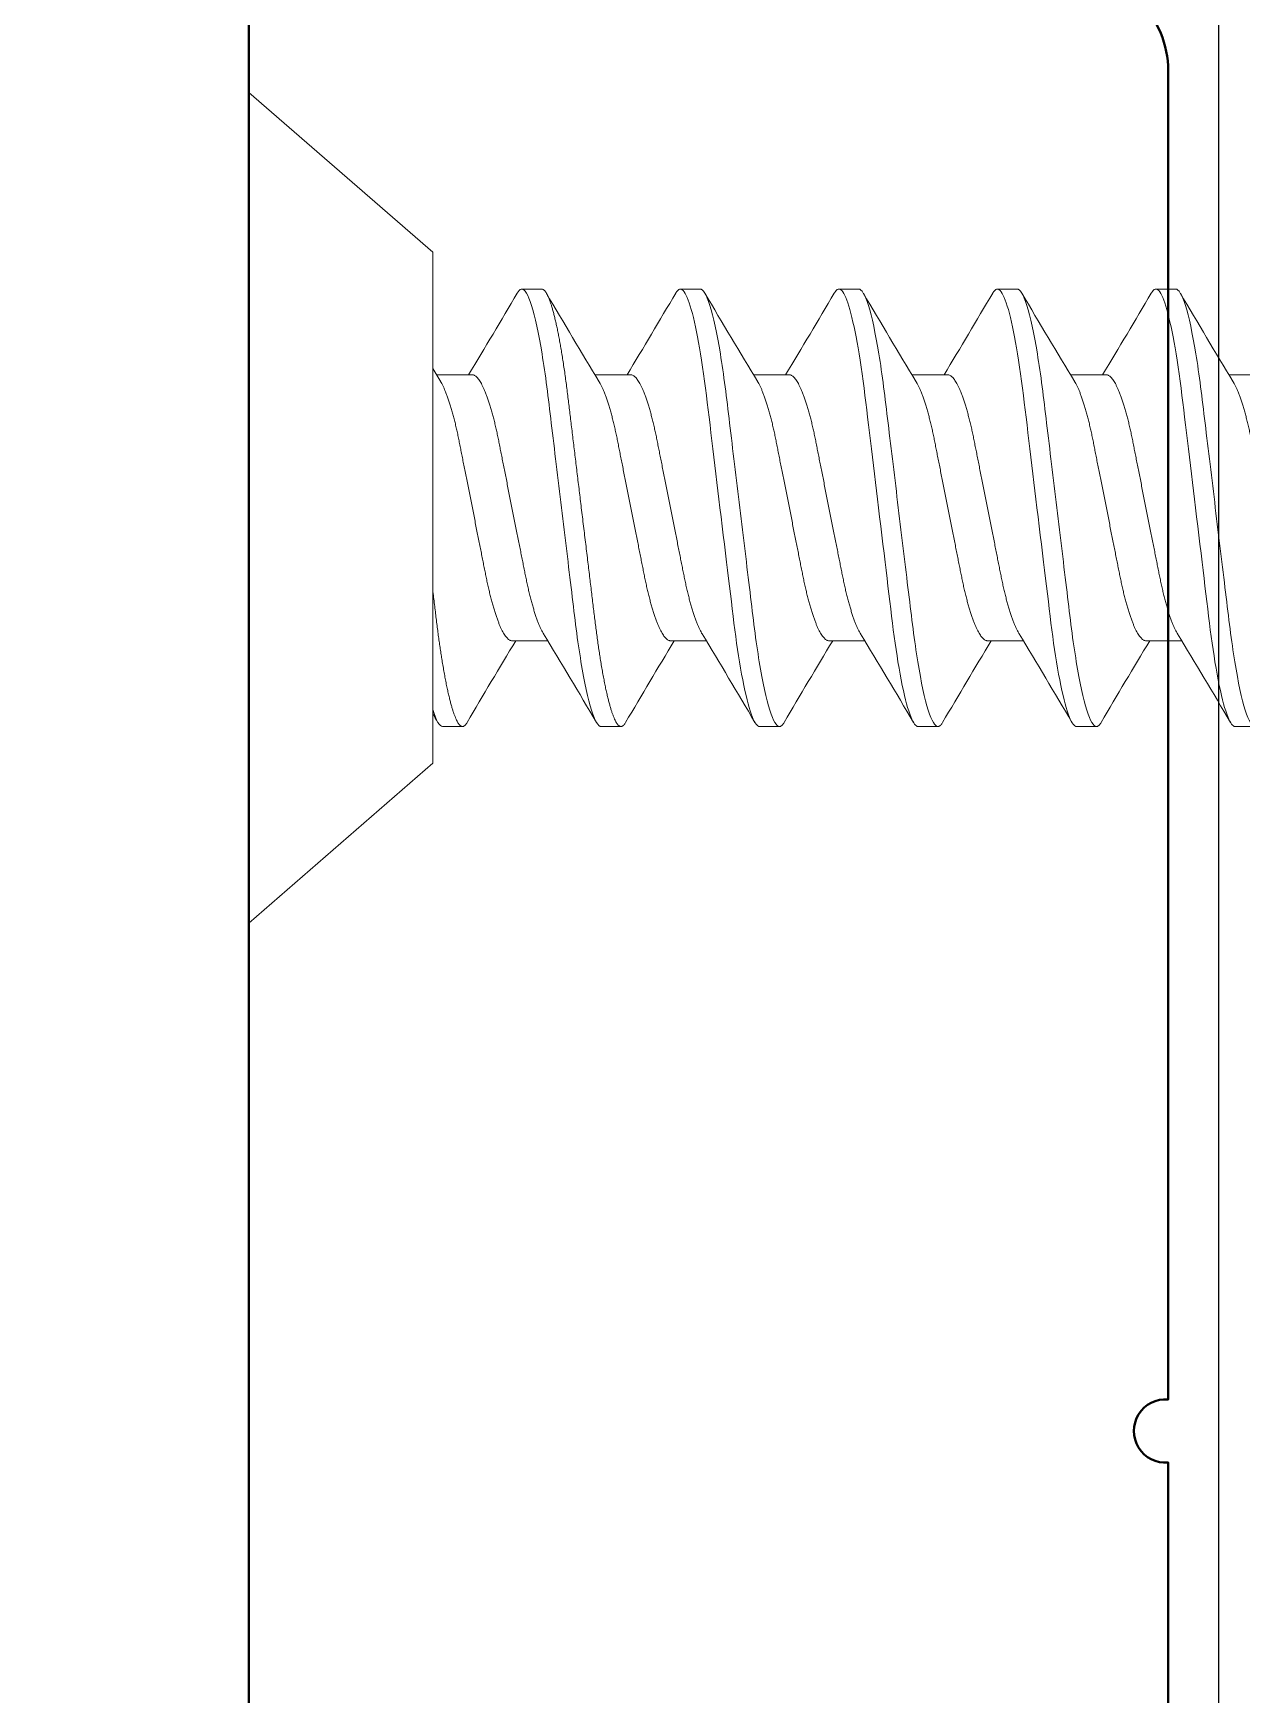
# Model space of a CAD drawing. Extents: x -23 to 190, y -172 to 85.
# Drawn here: x 9.095 to 9.477, y 50.281 to 50.805 of the extents above; entities that cross this region are included whole.
import ezdxf

# ---------------------------------------------------------------- set-up
doc = ezdxf.new("R2010")
doc.units = 0
doc.header["$MEASUREMENT"] = 0
doc.layers.get('0').update_dxf_attribs({"linetype": 'CONTINUOUS'})
for name, color, linetype in [('Ballons', 7, 'CONTINUOUS'), ('DIM', 7, 'CONTINUOUS'), ('FRAME', 1, 'CONTINUOUS')]:
    doc.layers.add(name, color=color, linetype=linetype)

# ---------------------------------------------------------------- blocks, each defined once
blk = doc.blocks.new('3800 NAIL-ON FRAME')
blk.add_lwpolyline([(-0.4505, 0.111, 0.414214), (-0.4195, 0.08), (0.63284, 0.08, 0.5024), (0.66253, 0.11991, -0.280293), (0.70004, 0.26375, -0.498955), (0.74897, 0.25603, -0.334263), (0.74316, 0.2192, 2.470836), (0.85584, 0.2192, -0.334263), (0.85003, 0.25603, -0.498955), (0.89896, 0.26375, -0.280293), (0.93647, 0.11991, 0.5024), (0.96616, 0.08), (1.4125, 0.08, 0.414214), (1.4435, 0.111), (1.4435, 0.392, -0.414214), (1.5055, 0.454)], format="xyb")
blk = doc.blocks.new('no 6 500')
at = {"color": 7, "linetype": 'Continuous', "lineweight": 15}
for p, q in [((56.45405, 21.48189), (56.39605, 21.53231)), ((56.39605, 21.53231), (56.39605, 21.27031)), ((56.45405, 21.48189), (56.45405, 21.32073)), ((56.48842, 21.47031), (56.48217, 21.47031)), ((56.53842, 21.47031), (56.53217, 21.47031)), ((56.58842, 21.47031), (56.58217, 21.47031)), ((56.63842, 21.47031), (56.63217, 21.47031)), ((56.68842, 21.47031), (56.68217, 21.47031)), ((56.46655, 21.44325), (56.45524, 21.44325)), ((56.51655, 21.44325), (56.50524, 21.44325)), ((56.56655, 21.44325), (56.55524, 21.44325)), ((56.61655, 21.44325), (56.60524, 21.44325)), ((56.66655, 21.44325), (56.65524, 21.44325)), ((56.71655, 21.44325), (56.70524, 21.44325)), ((56.47905, 21.35937), (56.49036, 21.35937)), ((56.52905, 21.35937), (56.54036, 21.35937)), ((56.57905, 21.35937), (56.59036, 21.35937)), ((56.62905, 21.35937), (56.64036, 21.35937)), ((56.67905, 21.35937), (56.69036, 21.35937)), ((56.45717, 21.33231), (56.46342, 21.33231)), ((56.50717, 21.33231), (56.51342, 21.33231)), ((56.55717, 21.33231), (56.56342, 21.33231)), ((56.60717, 21.33231), (56.61342, 21.33231)), ((56.65717, 21.33231), (56.66342, 21.33231)), ((56.70717, 21.33231), (56.71342, 21.33231)), ((56.39605, 21.27031), (56.45405, 21.32073))]:
    blk.add_line(p, q, dxfattribs=at)
at = {"color": 7, "linetype": 'Continuous', "lineweight": 15, "flags": 128}
for points in [[(56.53069, 21.46899), (56.53077, 21.46912), (56.53107, 21.46956), (56.53135, 21.46989), (56.53164, 21.47013), (56.53191, 21.47026), (56.53217, 21.47031), (56.53246, 21.47026), (56.53276, 21.47009), (56.53306, 21.46982), (56.53338, 21.46943), (56.5337, 21.46893), (56.53402, 21.46831), (56.53434, 21.46761), (56.53465, 21.46681), (56.53498, 21.46591), (56.5353, 21.46491), (56.53563, 21.4638), (56.53596, 21.46259), (56.53629, 21.46129), (56.53662, 21.45989), (56.53695, 21.4584), (56.53727, 21.45683), (56.53759, 21.4552), (56.53791, 21.45349), (56.53823, 21.45172), (56.53854, 21.44988), (56.53886, 21.44782), (56.53919, 21.4457), (56.5395, 21.44352), (56.53981, 21.44128), (56.54011, 21.43901), (56.5404, 21.43669), (56.54067, 21.43447), (56.54095, 21.43219), (56.54123, 21.42985), (56.54152, 21.42744), (56.54182, 21.42498), (56.54212, 21.42246), (56.54243, 21.4199), (56.54274, 21.4173), (56.54306, 21.41465), (56.54339, 21.41198), (56.54371, 21.40934), (56.54403, 21.40667), (56.54435, 21.40399), (56.54467, 21.40131), (56.54502, 21.39841), (56.54537, 21.39552), (56.54572, 21.39265), (56.54607, 21.3898), (56.54641, 21.38697), (56.54674, 21.38419), (56.54706, 21.3816), (56.54736, 21.37906), (56.54766, 21.37657), (56.54796, 21.37413), (56.54825, 21.37175), (56.54853, 21.36943), (56.5488, 21.36717), (56.54907, 21.36497), (56.54934, 21.36281), (56.54963, 21.36067), (56.54992, 21.35862), (56.55021, 21.35661), (56.55051, 21.35465), (56.55081, 21.35274), (56.55115, 21.35076), (56.55149, 21.34885), (56.55183, 21.34702), (56.55218, 21.34529), (56.55253, 21.34365), (56.55288, 21.34211), (56.55321, 21.34075), (56.55354, 21.33949), (56.55386, 21.33833), (56.55419, 21.33726), (56.55451, 21.3363), (56.55483, 21.33545), (56.55515, 21.33469), (56.55546, 21.33405), (56.55577, 21.3335), (56.55607, 21.33306), (56.55635, 21.33273), (56.55664, 21.3325), (56.55691, 21.33236), (56.55717, 21.33231), (56.55717, 21.33231)], [(56.58069, 21.46899), (56.58077, 21.46912), (56.58107, 21.46956), (56.58135, 21.46989), (56.58164, 21.47013), (56.58191, 21.47026), (56.58217, 21.47031), (56.58246, 21.47026), (56.58276, 21.47009), (56.58306, 21.46982), (56.58338, 21.46943), (56.5837, 21.46893), (56.58402, 21.46831), (56.58434, 21.46761), (56.58465, 21.46681), (56.58498, 21.46591), (56.5853, 21.46491), (56.58563, 21.4638), (56.58596, 21.46259), (56.58629, 21.46129), (56.58662, 21.45989), (56.58695, 21.4584), (56.58727, 21.45683), (56.58759, 21.4552), (56.58791, 21.45349), (56.58823, 21.45172), (56.58854, 21.44988), (56.58886, 21.44782), (56.58919, 21.4457), (56.5895, 21.44352), (56.58981, 21.44128), (56.59011, 21.43901), (56.5904, 21.43669), (56.59067, 21.43447), (56.59095, 21.43219), (56.59123, 21.42985), (56.59152, 21.42744), (56.59182, 21.42498), (56.59212, 21.42246), (56.59243, 21.4199), (56.59274, 21.4173), (56.59306, 21.41465), (56.59339, 21.41198), (56.59371, 21.40934), (56.59403, 21.40667), (56.59435, 21.40399), (56.59467, 21.40131), (56.59502, 21.39841), (56.59537, 21.39552), (56.59572, 21.39265), (56.59607, 21.3898), (56.59641, 21.38697), (56.59674, 21.38419), (56.59706, 21.3816), (56.59736, 21.37906), (56.59766, 21.37657), (56.59796, 21.37413), (56.59825, 21.37175), (56.59853, 21.36943), (56.5988, 21.36717), (56.59907, 21.36497), (56.59934, 21.36281), (56.59963, 21.36067), (56.59992, 21.35862), (56.60021, 21.35661), (56.60051, 21.35465), (56.60081, 21.35274), (56.60115, 21.35076), (56.60149, 21.34885), (56.60183, 21.34702), (56.60218, 21.34529), (56.60253, 21.34365), (56.60288, 21.34211), (56.60321, 21.34075), (56.60354, 21.33949), (56.60386, 21.33833), (56.60419, 21.33726), (56.60451, 21.3363), (56.60483, 21.33545), (56.60515, 21.33469), (56.60546, 21.33405), (56.60577, 21.3335), (56.60607, 21.33306), (56.60635, 21.33273), (56.60664, 21.3325), (56.60691, 21.33236), (56.60717, 21.33231), (56.60717, 21.33231)], [(56.63069, 21.46899), (56.63077, 21.46912), (56.63107, 21.46956), (56.63135, 21.46989), (56.63164, 21.47013), (56.63191, 21.47026), (56.63217, 21.47031), (56.63246, 21.47026), (56.63276, 21.47009), (56.63306, 21.46982), (56.63338, 21.46943), (56.6337, 21.46893), (56.63402, 21.46831), (56.63434, 21.46761), (56.63465, 21.46681), (56.63498, 21.46591), (56.6353, 21.46491), (56.63563, 21.4638), (56.63596, 21.46259), (56.63629, 21.46129), (56.63662, 21.45989), (56.63695, 21.4584), (56.63727, 21.45683), (56.63759, 21.4552), (56.63791, 21.45349), (56.63823, 21.45172), (56.63854, 21.44988), (56.63886, 21.44782), (56.63919, 21.4457), (56.6395, 21.44352), (56.63981, 21.44128), (56.64011, 21.43901), (56.6404, 21.43669), (56.64067, 21.43447), (56.64095, 21.43219), (56.64123, 21.42985), (56.64152, 21.42744), (56.64182, 21.42498), (56.64212, 21.42246), (56.64243, 21.4199), (56.64274, 21.4173), (56.64306, 21.41465), (56.64339, 21.41198), (56.64371, 21.40934), (56.64403, 21.40667), (56.64435, 21.40399), (56.64467, 21.40131), (56.64502, 21.39841), (56.64537, 21.39552), (56.64572, 21.39265), (56.64607, 21.3898), (56.64641, 21.38697), (56.64674, 21.38419), (56.64706, 21.3816), (56.64736, 21.37906), (56.64766, 21.37657), (56.64796, 21.37413), (56.64825, 21.37175), (56.64853, 21.36943), (56.6488, 21.36717), (56.64907, 21.36497), (56.64934, 21.36281), (56.64963, 21.36067), (56.64992, 21.35862), (56.65021, 21.35661), (56.65051, 21.35465), (56.65081, 21.35274), (56.65115, 21.35076), (56.65149, 21.34885), (56.65183, 21.34702), (56.65218, 21.34529), (56.65253, 21.34365), (56.65288, 21.34211), (56.65321, 21.34075), (56.65354, 21.33949), (56.65386, 21.33833), (56.65419, 21.33726), (56.65451, 21.3363), (56.65483, 21.33545), (56.65515, 21.33469), (56.65546, 21.33405), (56.65577, 21.3335), (56.65607, 21.33306), (56.65635, 21.33273), (56.65664, 21.3325), (56.65691, 21.33236), (56.65717, 21.33231), (56.65717, 21.33231)], [(56.68069, 21.46899), (56.68077, 21.46912), (56.68107, 21.46956), (56.68135, 21.46989), (56.68164, 21.47013), (56.68191, 21.47026), (56.68217, 21.47031), (56.68246, 21.47026), (56.68276, 21.47009), (56.68306, 21.46982), (56.68338, 21.46943), (56.6837, 21.46893), (56.68402, 21.46831), (56.68434, 21.46761), (56.68465, 21.46681), (56.68498, 21.46591), (56.6853, 21.46491), (56.68563, 21.4638), (56.68596, 21.46259), (56.68629, 21.46129), (56.68662, 21.45989), (56.68695, 21.4584), (56.68727, 21.45683), (56.68759, 21.4552), (56.68791, 21.45349), (56.68823, 21.45172), (56.68854, 21.44988), (56.68886, 21.44782), (56.68919, 21.4457), (56.6895, 21.44352), (56.68981, 21.44128), (56.69011, 21.43901), (56.6904, 21.43669), (56.69067, 21.43447), (56.69095, 21.43219), (56.69123, 21.42985), (56.69152, 21.42744), (56.69182, 21.42498), (56.69212, 21.42246), (56.69243, 21.4199), (56.69274, 21.4173), (56.69306, 21.41465), (56.69339, 21.41198), (56.69371, 21.40934), (56.69403, 21.40667), (56.69435, 21.40399), (56.69467, 21.40131), (56.69502, 21.39841), (56.69537, 21.39552), (56.69572, 21.39265), (56.69607, 21.3898), (56.69641, 21.38697), (56.69674, 21.38419), (56.69706, 21.3816), (56.69736, 21.37906), (56.69766, 21.37657), (56.69796, 21.37413), (56.69825, 21.37175), (56.69853, 21.36943), (56.6988, 21.36717), (56.69907, 21.36497), (56.69934, 21.36281), (56.69963, 21.36067), (56.69992, 21.35862), (56.70021, 21.35661), (56.70051, 21.35465), (56.70081, 21.35274), (56.70115, 21.35076), (56.70149, 21.34885), (56.70183, 21.34702), (56.70218, 21.34529), (56.70253, 21.34365), (56.70288, 21.34211), (56.70321, 21.34075), (56.70354, 21.33949), (56.70386, 21.33833), (56.70419, 21.33726), (56.70451, 21.3363), (56.70483, 21.33545), (56.70515, 21.33469), (56.70546, 21.33405), (56.70577, 21.3335), (56.70607, 21.33306), (56.70635, 21.33273), (56.70664, 21.3325), (56.70691, 21.33236), (56.70717, 21.33231), (56.70717, 21.33231)]]:
    blk.add_lwpolyline(points, dxfattribs=at)
at = {"color": 7, "linetype": 'Continuous', "lineweight": 15}
for centre, radius, start, end in [((54.38039, 22.70217), 2.43557, 328.87607, 329.58106), ((58.37888, 22.57666), 2.18978, 210.38664, 211.23816), ((54.41336, 22.71231), 2.45539, 328.87894, 329.57824), ((58.47328, 22.60314), 2.24147, 210.39645, 211.22834), ((54.54127, 22.66592), 2.36471, 328.86553, 329.59164), ((58.53687, 22.61125), 2.2573, 210.39938, 211.22542), ((54.59127, 22.66592), 2.36471, 328.86553, 329.59164), ((58.58684, 22.61123), 2.25726, 210.39936, 211.22541), ((54.64127, 22.66592), 2.36471, 328.86553, 329.59164), ((58.63673, 22.61116), 2.25714, 210.39936, 211.22546), ((57.49369, 22.07287), 1.21442, 211.1207, 211.3502), ((58.50417, 20.1368), 2.36452, 148.86549, 149.59166), ((54.57227, 20.19945), 2.24153, 30.39647, 31.22833), ((58.63221, 20.09033), 2.45535, 148.87893, 149.57824), ((54.66686, 20.22605), 2.18961, 30.38661, 31.23819), ((58.60445, 20.13663), 2.36486, 148.86554, 149.59171), ((54.6587, 20.19136), 2.25734, 30.39929, 31.22542), ((58.65466, 20.13651), 2.3651, 148.86556, 149.59166), ((54.70892, 20.19149), 2.25708, 30.39925, 31.22547), ((58.70425, 20.13675), 2.36462, 148.86552, 149.59176), ((54.75848, 20.19123), 2.25759, 30.39934, 31.22538), ((52.80269, 19.18368), 4.23871, 30.47857, 30.52234)]:
    blk.add_arc(centre, radius, start, end, dxfattribs=at)
for points, knots in [([(56.48069, 21.46899), (56.48072, 21.46903), (56.48084, 21.46926), (56.48106, 21.46957), (56.48135, 21.46991), (56.48164, 21.47014), (56.48191, 21.47028), (56.48209, 21.4703), (56.48217, 21.47031)], [0, 0, 0, 0, 0.047812, 0.244109, 0.435482, 0.62533, 0.813538, 1, 1, 1, 1]), ([(56.48217, 21.47031), (56.48308, 21.47031), (56.48413, 21.46863), (56.48633, 21.46164), (56.48748, 21.45633), (56.48906, 21.44665), (56.48957, 21.44315), (56.49052, 21.43586), (56.49096, 21.43206), (56.49245, 21.41977), (56.49356, 21.41055), (56.49579, 21.39207), (56.4969, 21.38285), (56.49839, 21.37056), (56.49883, 21.36677), (56.49978, 21.35947), (56.50029, 21.35597), (56.50187, 21.34629), (56.50302, 21.34098), (56.50522, 21.33399), (56.50627, 21.33231), (56.50717, 21.33231)], [0, 0, 0, 0, 0.125, 0.125, 0.25, 0.25, 0.3125, 0.3125, 0.375, 0.375, 0.5, 0.5, 0.625, 0.625, 0.6875, 0.6875, 0.75, 0.75, 0.875, 0.875, 1, 1, 1, 1]), ([(56.48842, 21.47031), (56.48852, 21.4703), (56.48871, 21.47028), (56.48901, 21.47011), (56.48931, 21.46984), (56.48963, 21.46945), (56.48995, 21.46894), (56.49027, 21.46833), (56.49059, 21.46763), (56.4909, 21.46683), (56.49123, 21.46593), (56.49155, 21.46492), (56.49188, 21.46382), (56.49221, 21.46261), (56.49254, 21.46131), (56.49287, 21.45991), (56.4932, 21.45842), (56.49352, 21.45685), (56.49384, 21.45521), (56.49416, 21.45351), (56.49448, 21.45173), (56.49479, 21.44984), (56.49511, 21.44784), (56.49544, 21.44572), (56.49575, 21.44353), (56.49606, 21.4413), (56.49636, 21.43903), (56.49665, 21.43675), (56.49692, 21.43448), (56.4972, 21.43219), (56.49748, 21.42985), (56.49777, 21.42744), (56.49807, 21.42498), (56.49837, 21.42246), (56.49868, 21.4199), (56.49899, 21.41729), (56.49931, 21.41465), (56.49963, 21.412), (56.49996, 21.40934), (56.50028, 21.40667), (56.5006, 21.40399), (56.50093, 21.40124), (56.50127, 21.39841), (56.50162, 21.39552), (56.50197, 21.39265), (56.50232, 21.3898), (56.50266, 21.38697), (56.50299, 21.38424), (56.50331, 21.3816), (56.50361, 21.37906), (56.50391, 21.37657), (56.50421, 21.37413), (56.5045, 21.37175), (56.50478, 21.36943), (56.50505, 21.36717), (56.50532, 21.36496), (56.50559, 21.36279), (56.50588, 21.36067), (56.50617, 21.3586), (56.50646, 21.35659), (56.50676, 21.35463), (56.50707, 21.35268), (56.5074, 21.35074), (56.50774, 21.34883), (56.50808, 21.34701), (56.50843, 21.34527), (56.50878, 21.34363), (56.50912, 21.34212), (56.50946, 21.34074), (56.50979, 21.33948), (56.51011, 21.33831), (56.51044, 21.33725), (56.51076, 21.33629), (56.51108, 21.33543), (56.5114, 21.33468), (56.51171, 21.33403), (56.51202, 21.33349), (56.51231, 21.33305), (56.5126, 21.33272), (56.51289, 21.33248), (56.51316, 21.33234), (56.51343, 21.33229), (56.51371, 21.33235), (56.51401, 21.33251), (56.51431, 21.33279), (56.51461, 21.33315), (56.51481, 21.33348), (56.51491, 21.33363)], [0, 0, 0, 0, 0.011795, 0.023709, 0.035734, 0.047861, 0.060081, 0.072385, 0.084054, 0.09578, 0.107555, 0.119369, 0.131213, 0.143078, 0.154954, 0.166832, 0.178701, 0.190553, 0.202167, 0.213747, 0.225283, 0.236766, 0.2491, 0.261353, 0.273516, 0.28558, 0.297537, 0.309377, 0.320469, 0.331651, 0.342936, 0.354315, 0.365782, 0.37733, 0.388949, 0.400633, 0.412371, 0.424156, 0.435767, 0.447404, 0.45906, 0.470725, 0.483322, 0.495906, 0.508469, 0.520997, 0.53348, 0.545907, 0.557564, 0.569153, 0.580667, 0.592096, 0.603435, 0.614676, 0.625812, 0.636915, 0.648122, 0.659429, 0.670625, 0.681905, 0.69326, 0.704684, 0.717087, 0.729551, 0.742063, 0.754614, 0.767191, 0.779785, 0.791663, 0.803535, 0.815392, 0.827225, 0.839023, 0.850777, 0.86248, 0.874121, 0.885693, 0.897188, 0.908394, 0.919511, 0.930532, 0.94145, 0.953245, 0.965159, 0.977184, 0.989311, 1, 1, 1, 1]), ([(56.53842, 21.47031), (56.53933, 21.47031), (56.54038, 21.46863), (56.54258, 21.46164), (56.54373, 21.45633), (56.54531, 21.44665), (56.54582, 21.44315), (56.54677, 21.43586), (56.54721, 21.43206), (56.5487, 21.41977), (56.54981, 21.41055), (56.55204, 21.39207), (56.55315, 21.38285), (56.55464, 21.37056), (56.55508, 21.36677), (56.55603, 21.35947), (56.55654, 21.35597), (56.55812, 21.34629), (56.55927, 21.34098), (56.56147, 21.33399), (56.56252, 21.33231), (56.56342, 21.33231)], [0, 0, 0, 0, 0.125, 0.125, 0.25, 0.25, 0.3125, 0.3125, 0.375, 0.375, 0.5, 0.5, 0.625, 0.625, 0.6875, 0.6875, 0.75, 0.75, 0.875, 0.875, 1, 1, 1, 1]), ([(56.58842, 21.47031), (56.58933, 21.47031), (56.59038, 21.46863), (56.59258, 21.46164), (56.59373, 21.45633), (56.59531, 21.44665), (56.59582, 21.44315), (56.59677, 21.43586), (56.59721, 21.43206), (56.5987, 21.41977), (56.59981, 21.41055), (56.60204, 21.39207), (56.60315, 21.38285), (56.60464, 21.37056), (56.60508, 21.36677), (56.60603, 21.35947), (56.60654, 21.35597), (56.60812, 21.34629), (56.60927, 21.34098), (56.61147, 21.33399), (56.61252, 21.33231), (56.61342, 21.33231)], [0, 0, 0, 0, 0.125, 0.125, 0.25, 0.25, 0.3125, 0.3125, 0.375, 0.375, 0.5, 0.5, 0.625, 0.625, 0.6875, 0.6875, 0.75, 0.75, 0.875, 0.875, 1, 1, 1, 1]), ([(56.63842, 21.47031), (56.63933, 21.47031), (56.64038, 21.46863), (56.64258, 21.46164), (56.64373, 21.45633), (56.64531, 21.44665), (56.64582, 21.44315), (56.64677, 21.43586), (56.64721, 21.43206), (56.6487, 21.41977), (56.64981, 21.41055), (56.65204, 21.39207), (56.65315, 21.38285), (56.65464, 21.37056), (56.65508, 21.36677), (56.65603, 21.35947), (56.65654, 21.35597), (56.65812, 21.34629), (56.65927, 21.34098), (56.66147, 21.33399), (56.66252, 21.33231), (56.66342, 21.33231)], [0, 0, 0, 0, 0.125, 0.125, 0.25, 0.25, 0.3125, 0.3125, 0.375, 0.375, 0.5, 0.5, 0.625, 0.625, 0.6875, 0.6875, 0.75, 0.75, 0.875, 0.875, 1, 1, 1, 1]), ([(56.68842, 21.47031), (56.68933, 21.47031), (56.69038, 21.46863), (56.69258, 21.46164), (56.69373, 21.45633), (56.69531, 21.44665), (56.69582, 21.44315), (56.69677, 21.43586), (56.69721, 21.43206), (56.6987, 21.41977), (56.69981, 21.41055), (56.70204, 21.39207), (56.70315, 21.38285), (56.70464, 21.37056), (56.70508, 21.36677), (56.70603, 21.35947), (56.70654, 21.35597), (56.70812, 21.34629), (56.70927, 21.34098), (56.71147, 21.33399), (56.71252, 21.33231), (56.71342, 21.33231)], [0, 0, 0, 0, 0.125, 0.125, 0.25, 0.25, 0.3125, 0.3125, 0.375, 0.375, 0.5, 0.5, 0.625, 0.625, 0.6875, 0.6875, 0.75, 0.75, 0.875, 0.875, 1, 1, 1, 1]), ([(56.46655, 21.44325), (56.46666, 21.44324), (56.4669, 21.44322), (56.46726, 21.44307), (56.46763, 21.44283), (56.46801, 21.44249), (56.4684, 21.44205), (56.46879, 21.44151), (56.46919, 21.44087), (56.46959, 21.44014), (56.47001, 21.4393), (56.47042, 21.43836), (56.47084, 21.43732), (56.47126, 21.43619), (56.47168, 21.43497), (56.4721, 21.43367), (56.47251, 21.43229), (56.47291, 21.43085), (56.4733, 21.42934), (56.47369, 21.42778), (56.47406, 21.42617), (56.47443, 21.42452), (56.47477, 21.42284), (56.47511, 21.42112), (56.47546, 21.41937), (56.47582, 21.41756), (56.47619, 21.41568), (56.47658, 21.41374), (56.47698, 21.41174), (56.47738, 21.4097), (56.47779, 21.40763), (56.47821, 21.40554), (56.47863, 21.40343), (56.47905, 21.40131), (56.47947, 21.3992), (56.47989, 21.39709), (56.4803, 21.395), (56.48071, 21.39294), (56.48112, 21.39092), (56.48151, 21.38894), (56.48189, 21.38703), (56.48226, 21.38516), (56.48262, 21.38333), (56.48298, 21.38155), (56.48332, 21.37981), (56.48367, 21.37812), (56.48403, 21.37646), (56.48441, 21.37485), (56.4848, 21.37329), (56.48519, 21.37178), (56.48559, 21.37033), (56.486, 21.36896), (56.48641, 21.36766), (56.48683, 21.36644), (56.48725, 21.36532), (56.48766, 21.36429), (56.48808, 21.36336), (56.48848, 21.36253), (56.4888, 21.36194), (56.48898, 21.36166), (56.48902, 21.36159)], [0, 0, 0, 0, 0.0167587, 0.0337246, 0.050881, 0.0682095, 0.0856906, 0.102988, 0.1203919, 0.1378808, 0.1554324, 0.1733832, 0.1913512, 0.2093117, 0.2272402, 0.2451123, 0.2629042, 0.2805928, 0.2981177, 0.3154964, 0.3327089, 0.3497367, 0.3665623, 0.3829747, 0.39957, 0.4163549, 0.4333125, 0.4507754, 0.4683787, 0.4861011, 0.5039198, 0.5218115, 0.5397523, 0.5577176, 0.5756439, 0.5935456, 0.6113986, 0.6291791, 0.6468638, 0.6641179, 0.6812376, 0.6982037, 0.714998, 0.7319404, 0.7486903, 0.7655506, 0.7826141, 0.7998633, 0.8172795, 0.8348425, 0.8524924, 0.8702452, 0.888078, 0.905967, 0.9238882, 0.941497, 0.95909, 0.9766443, 0.9941369, 1, 1, 1, 1]), ([(56.51655, 21.44325), (56.51666, 21.44324), (56.5169, 21.44322), (56.51726, 21.44307), (56.51763, 21.44283), (56.51801, 21.44249), (56.5184, 21.44205), (56.51879, 21.44151), (56.51919, 21.44087), (56.51959, 21.44014), (56.52001, 21.4393), (56.52042, 21.43836), (56.52084, 21.43732), (56.52126, 21.43619), (56.52168, 21.43497), (56.5221, 21.43367), (56.52251, 21.43229), (56.52291, 21.43085), (56.5233, 21.42934), (56.52369, 21.42778), (56.52406, 21.42617), (56.52443, 21.42452), (56.52477, 21.42284), (56.52511, 21.42112), (56.52546, 21.41937), (56.52582, 21.41756), (56.52619, 21.41568), (56.52658, 21.41374), (56.52698, 21.41174), (56.52738, 21.4097), (56.52779, 21.40763), (56.52821, 21.40554), (56.52863, 21.40343), (56.52905, 21.40131), (56.52947, 21.3992), (56.52989, 21.39709), (56.5303, 21.395), (56.53071, 21.39294), (56.53112, 21.39092), (56.53151, 21.38894), (56.53189, 21.38703), (56.53226, 21.38516), (56.53262, 21.38333), (56.53298, 21.38155), (56.53332, 21.37981), (56.53367, 21.37812), (56.53403, 21.37646), (56.53441, 21.37485), (56.5348, 21.37329), (56.53519, 21.37178), (56.53559, 21.37033), (56.536, 21.36896), (56.53641, 21.36766), (56.53683, 21.36644), (56.53725, 21.36532), (56.53766, 21.36429), (56.53808, 21.36336), (56.53848, 21.36253), (56.5388, 21.36194), (56.53898, 21.36166), (56.53902, 21.36159)], [0, 0, 0, 0, 0.016759, 0.033725, 0.050881, 0.06821, 0.085691, 0.102989, 0.120393, 0.137881, 0.155433, 0.173384, 0.191352, 0.209313, 0.227241, 0.245113, 0.262906, 0.280594, 0.298119, 0.315498, 0.332711, 0.349738, 0.366564, 0.382977, 0.399572, 0.416357, 0.433315, 0.450778, 0.468381, 0.486104, 0.503922, 0.521814, 0.539755, 0.55772, 0.575647, 0.593549, 0.611402, 0.629182, 0.646867, 0.664121, 0.681241, 0.698207, 0.715002, 0.731944, 0.748694, 0.765554, 0.782618, 0.799867, 0.817284, 0.834847, 0.852497, 0.87025, 0.888082, 0.905972, 0.923893, 0.941502, 0.959095, 0.976649, 0.994142, 1, 1, 1, 1]), ([(56.56655, 21.44325), (56.56666, 21.44324), (56.5669, 21.44322), (56.56726, 21.44307), (56.56763, 21.44283), (56.56801, 21.44249), (56.5684, 21.44205), (56.56879, 21.44151), (56.56919, 21.44087), (56.56959, 21.44014), (56.57001, 21.4393), (56.57042, 21.43836), (56.57084, 21.43732), (56.57126, 21.43619), (56.57168, 21.43497), (56.5721, 21.43367), (56.57251, 21.43229), (56.57291, 21.43085), (56.5733, 21.42934), (56.57369, 21.42778), (56.57406, 21.42617), (56.57443, 21.42452), (56.57477, 21.42284), (56.57511, 21.42112), (56.57546, 21.41937), (56.57582, 21.41756), (56.57619, 21.41568), (56.57658, 21.41374), (56.57698, 21.41174), (56.57738, 21.4097), (56.57779, 21.40763), (56.57821, 21.40554), (56.57863, 21.40343), (56.57905, 21.40131), (56.57947, 21.3992), (56.57989, 21.39709), (56.5803, 21.395), (56.58071, 21.39294), (56.58112, 21.39092), (56.58151, 21.38894), (56.58189, 21.38703), (56.58226, 21.38516), (56.58262, 21.38333), (56.58298, 21.38155), (56.58332, 21.37981), (56.58367, 21.37812), (56.58403, 21.37646), (56.58441, 21.37485), (56.5848, 21.37329), (56.58519, 21.37178), (56.58559, 21.37033), (56.586, 21.36896), (56.58641, 21.36766), (56.58683, 21.36644), (56.58725, 21.36532), (56.58766, 21.36429), (56.58808, 21.36336), (56.58848, 21.36253), (56.5888, 21.36194), (56.58898, 21.36166), (56.58902, 21.36159)], [0, 0, 0, 0, 0.016759, 0.033724, 0.050881, 0.068209, 0.08569, 0.102987, 0.120391, 0.13788, 0.155431, 0.173382, 0.19135, 0.20931, 0.227238, 0.24511, 0.262902, 0.28059, 0.298115, 0.315494, 0.332706, 0.349734, 0.366559, 0.382971, 0.399567, 0.416351, 0.433309, 0.450771, 0.468375, 0.486097, 0.503915, 0.521807, 0.539747, 0.557713, 0.575639, 0.59354, 0.611393, 0.629174, 0.646858, 0.664112, 0.681232, 0.698198, 0.714992, 0.731934, 0.748684, 0.765544, 0.782607, 0.799856, 0.817272, 0.834835, 0.852485, 0.870238, 0.88807, 0.905959, 0.92388, 0.941489, 0.959082, 0.976636, 0.994128, 1, 1, 1, 1]), ([(56.61655, 21.44325), (56.61666, 21.44324), (56.6169, 21.44322), (56.61726, 21.44307), (56.61763, 21.44283), (56.61801, 21.44249), (56.6184, 21.44205), (56.61879, 21.44151), (56.61919, 21.44087), (56.61959, 21.44014), (56.62001, 21.4393), (56.62042, 21.43836), (56.62084, 21.43732), (56.62126, 21.43619), (56.62168, 21.43497), (56.6221, 21.43367), (56.62251, 21.43229), (56.62291, 21.43085), (56.6233, 21.42934), (56.62369, 21.42778), (56.62406, 21.42617), (56.62443, 21.42452), (56.62477, 21.42284), (56.62511, 21.42112), (56.62546, 21.41937), (56.62582, 21.41756), (56.62619, 21.41568), (56.62658, 21.41374), (56.62698, 21.41174), (56.62738, 21.4097), (56.62779, 21.40763), (56.62821, 21.40554), (56.62863, 21.40343), (56.62905, 21.40131), (56.62947, 21.3992), (56.62989, 21.39709), (56.6303, 21.395), (56.63071, 21.39294), (56.63112, 21.39092), (56.63151, 21.38894), (56.63189, 21.38703), (56.63226, 21.38516), (56.63262, 21.38333), (56.63298, 21.38155), (56.63332, 21.37981), (56.63367, 21.37812), (56.63403, 21.37646), (56.63441, 21.37485), (56.6348, 21.37329), (56.63519, 21.37178), (56.63559, 21.37033), (56.636, 21.36896), (56.63641, 21.36766), (56.63683, 21.36644), (56.63725, 21.36532), (56.63766, 21.36429), (56.63808, 21.36336), (56.63848, 21.36253), (56.6388, 21.36194), (56.63898, 21.36166), (56.63902, 21.36159)], [0, 0, 0, 0, 0.016759, 0.033724, 0.050881, 0.068209, 0.08569, 0.102987, 0.120391, 0.13788, 0.155431, 0.173382, 0.19135, 0.20931, 0.227238, 0.24511, 0.262902, 0.28059, 0.298115, 0.315494, 0.332706, 0.349734, 0.366559, 0.382971, 0.399566, 0.416351, 0.433309, 0.450771, 0.468375, 0.486097, 0.503915, 0.521807, 0.539747, 0.557713, 0.575639, 0.59354, 0.611393, 0.629174, 0.646858, 0.664112, 0.681232, 0.698198, 0.714992, 0.731934, 0.748684, 0.765544, 0.782607, 0.799856, 0.817272, 0.834835, 0.852485, 0.870238, 0.88807, 0.905959, 0.92388, 0.941489, 0.959082, 0.976636, 0.994128, 1, 1, 1, 1]), ([(56.66655, 21.44325), (56.66666, 21.44324), (56.6669, 21.44322), (56.66726, 21.44307), (56.66763, 21.44283), (56.66801, 21.44249), (56.6684, 21.44205), (56.66879, 21.44151), (56.66919, 21.44087), (56.66959, 21.44014), (56.67001, 21.4393), (56.67042, 21.43836), (56.67084, 21.43732), (56.67126, 21.43619), (56.67168, 21.43497), (56.6721, 21.43367), (56.67251, 21.43229), (56.67291, 21.43085), (56.6733, 21.42934), (56.67369, 21.42778), (56.67406, 21.42617), (56.67443, 21.42452), (56.67477, 21.42284), (56.67511, 21.42112), (56.67546, 21.41937), (56.67582, 21.41756), (56.67619, 21.41568), (56.67658, 21.41374), (56.67698, 21.41174), (56.67738, 21.4097), (56.67779, 21.40763), (56.67821, 21.40554), (56.67863, 21.40343), (56.67905, 21.40131), (56.67947, 21.3992), (56.67989, 21.39709), (56.6803, 21.395), (56.68071, 21.39294), (56.68112, 21.39092), (56.68151, 21.38894), (56.68189, 21.38703), (56.68226, 21.38516), (56.68262, 21.38333), (56.68298, 21.38155), (56.68332, 21.37981), (56.68367, 21.37812), (56.68403, 21.37646), (56.68441, 21.37485), (56.6848, 21.37329), (56.68519, 21.37178), (56.68559, 21.37033), (56.686, 21.36896), (56.68641, 21.36766), (56.68683, 21.36644), (56.68725, 21.36532), (56.68766, 21.36429), (56.68808, 21.36336), (56.68848, 21.36253), (56.6888, 21.36194), (56.68898, 21.36166), (56.68902, 21.36159)], [0, 0, 0, 0, 0.016759, 0.033724, 0.050881, 0.068209, 0.08569, 0.102987, 0.120391, 0.13788, 0.155431, 0.173382, 0.19135, 0.20931, 0.227238, 0.24511, 0.262902, 0.28059, 0.298115, 0.315494, 0.332706, 0.349734, 0.366559, 0.382971, 0.399566, 0.416351, 0.433309, 0.450771, 0.468375, 0.486097, 0.503915, 0.521807, 0.539747, 0.557713, 0.575639, 0.59354, 0.611393, 0.629174, 0.646858, 0.664112, 0.681232, 0.698198, 0.714992, 0.731934, 0.748684, 0.765544, 0.782607, 0.799856, 0.817272, 0.834835, 0.852485, 0.870238, 0.88807, 0.905959, 0.92388, 0.941489, 0.959082, 0.976636, 0.994128, 1, 1, 1, 1]), ([(56.45658, 21.44104), (56.45661, 21.44098), (56.45679, 21.44071), (56.45709, 21.44013), (56.45751, 21.4393), (56.45792, 21.43836), (56.45834, 21.43732), (56.45876, 21.43619), (56.45918, 21.43497), (56.4596, 21.43367), (56.46001, 21.43229), (56.46041, 21.43085), (56.4608, 21.42934), (56.46119, 21.42778), (56.46156, 21.42617), (56.46193, 21.42452), (56.46227, 21.42284), (56.46261, 21.42112), (56.46296, 21.41937), (56.46332, 21.41756), (56.46369, 21.41568), (56.46408, 21.41374), (56.46448, 21.41174), (56.46488, 21.4097), (56.46529, 21.40763), (56.46571, 21.40554), (56.46613, 21.40343), (56.46655, 21.40131), (56.46697, 21.3992), (56.46739, 21.39709), (56.4678, 21.395), (56.46821, 21.39294), (56.46862, 21.39092), (56.46901, 21.38894), (56.46939, 21.38703), (56.46976, 21.38516), (56.47012, 21.38333), (56.47048, 21.38155), (56.47082, 21.37981), (56.47117, 21.37812), (56.47153, 21.37646), (56.47191, 21.37485), (56.4723, 21.37329), (56.47269, 21.37178), (56.47309, 21.37033), (56.4735, 21.36896), (56.47391, 21.36766), (56.47433, 21.36644), (56.47475, 21.36532), (56.47516, 21.36429), (56.47558, 21.36336), (56.47598, 21.36253), (56.47639, 21.36178), (56.4768, 21.36113), (56.4772, 21.36058), (56.47759, 21.36014), (56.47797, 21.35979), (56.47834, 21.35955), (56.4787, 21.3594), (56.47893, 21.35938), (56.47905, 21.35937)], [0, 0, 0, 0, 0.0049672, 0.0224558, 0.0400072, 0.0579579, 0.0759257, 0.093886, 0.1118143, 0.1296862, 0.1474779, 0.1651664, 0.182691, 0.2000695, 0.2172819, 0.2343095, 0.2511349, 0.2675471, 0.2841423, 0.300927, 0.3178845, 0.3353471, 0.3529503, 0.3706724, 0.3884909, 0.4063825, 0.4243231, 0.4422882, 0.4602143, 0.4781158, 0.4959687, 0.513749, 0.5314335, 0.5486874, 0.5658069, 0.5827728, 0.5995669, 0.6165091, 0.6332588, 0.650119, 0.6671823, 0.6844313, 0.7018473, 0.7194101, 0.7370599, 0.7548125, 0.7726451, 0.7905339, 0.8084549, 0.8260635, 0.8436564, 0.8612104, 0.8787029, 0.8964658, 0.9141184, 0.931639, 0.9490064, 0.9662011, 0.9832046, 1, 1, 1, 1]), ([(56.50658, 21.44104), (56.50661, 21.44098), (56.50679, 21.44071), (56.50709, 21.44013), (56.50751, 21.4393), (56.50792, 21.43836), (56.50834, 21.43732), (56.50876, 21.43619), (56.50918, 21.43497), (56.5096, 21.43367), (56.51001, 21.43229), (56.51041, 21.43085), (56.5108, 21.42934), (56.51119, 21.42778), (56.51156, 21.42617), (56.51193, 21.42452), (56.51227, 21.42284), (56.51261, 21.42112), (56.51296, 21.41937), (56.51332, 21.41756), (56.51369, 21.41568), (56.51408, 21.41374), (56.51448, 21.41174), (56.51488, 21.4097), (56.51529, 21.40763), (56.51571, 21.40554), (56.51613, 21.40343), (56.51655, 21.40131), (56.51697, 21.3992), (56.51739, 21.39709), (56.5178, 21.395), (56.51821, 21.39294), (56.51862, 21.39092), (56.51901, 21.38894), (56.51939, 21.38703), (56.51976, 21.38516), (56.52012, 21.38333), (56.52048, 21.38155), (56.52082, 21.37981), (56.52117, 21.37812), (56.52153, 21.37646), (56.52191, 21.37485), (56.5223, 21.37329), (56.52269, 21.37178), (56.52309, 21.37033), (56.5235, 21.36896), (56.52391, 21.36766), (56.52433, 21.36644), (56.52475, 21.36532), (56.52516, 21.36429), (56.52558, 21.36336), (56.52598, 21.36253), (56.52639, 21.36178), (56.5268, 21.36113), (56.5272, 21.36058), (56.52759, 21.36014), (56.52797, 21.35979), (56.52834, 21.35955), (56.5287, 21.3594), (56.52893, 21.35938), (56.52905, 21.35937)], [0, 0, 0, 0, 0.004953, 0.022442, 0.039994, 0.057945, 0.075913, 0.093873, 0.111802, 0.129674, 0.147466, 0.165155, 0.18268, 0.200059, 0.217271, 0.234299, 0.251125, 0.267537, 0.284132, 0.300917, 0.317875, 0.335338, 0.352941, 0.370664, 0.388483, 0.406374, 0.424315, 0.442281, 0.460207, 0.478109, 0.495962, 0.513742, 0.531427, 0.548681, 0.565801, 0.582767, 0.599561, 0.616504, 0.633254, 0.650114, 0.667178, 0.684427, 0.701843, 0.719406, 0.737056, 0.754809, 0.772642, 0.790531, 0.808452, 0.826061, 0.843654, 0.861209, 0.878701, 0.896464, 0.914117, 0.931638, 0.949006, 0.966201, 0.983204, 1, 1, 1, 1]), ([(56.55658, 21.44104), (56.55661, 21.44098), (56.55679, 21.44071), (56.55709, 21.44013), (56.55751, 21.4393), (56.55792, 21.43836), (56.55834, 21.43732), (56.55876, 21.43619), (56.55918, 21.43497), (56.5596, 21.43367), (56.56001, 21.43229), (56.56041, 21.43085), (56.5608, 21.42934), (56.56119, 21.42778), (56.56156, 21.42617), (56.56193, 21.42452), (56.56227, 21.42284), (56.56261, 21.42112), (56.56296, 21.41937), (56.56332, 21.41756), (56.56369, 21.41568), (56.56408, 21.41374), (56.56448, 21.41174), (56.56488, 21.4097), (56.56529, 21.40763), (56.56571, 21.40554), (56.56613, 21.40343), (56.56655, 21.40131), (56.56697, 21.3992), (56.56739, 21.39709), (56.5678, 21.395), (56.56821, 21.39294), (56.56862, 21.39092), (56.56901, 21.38894), (56.56939, 21.38703), (56.56976, 21.38516), (56.57012, 21.38333), (56.57048, 21.38155), (56.57082, 21.37981), (56.57117, 21.37812), (56.57153, 21.37646), (56.57191, 21.37485), (56.5723, 21.37329), (56.57269, 21.37178), (56.57309, 21.37033), (56.5735, 21.36896), (56.57391, 21.36766), (56.57433, 21.36644), (56.57475, 21.36532), (56.57516, 21.36429), (56.57558, 21.36336), (56.57598, 21.36253), (56.57639, 21.36178), (56.5768, 21.36113), (56.5772, 21.36058), (56.57759, 21.36014), (56.57797, 21.35979), (56.57834, 21.35955), (56.5787, 21.3594), (56.57893, 21.35938), (56.57905, 21.35937)], [0, 0, 0, 0, 0.004958, 0.022447, 0.039999, 0.05795, 0.075918, 0.093878, 0.111806, 0.129679, 0.14747, 0.165159, 0.182684, 0.200062, 0.217275, 0.234303, 0.251128, 0.267541, 0.284136, 0.300921, 0.317878, 0.335341, 0.352945, 0.370667, 0.388486, 0.406377, 0.424318, 0.442283, 0.46021, 0.478111, 0.495964, 0.513745, 0.531429, 0.548683, 0.565803, 0.582769, 0.599563, 0.616506, 0.633256, 0.650116, 0.667179, 0.684429, 0.701845, 0.719408, 0.737058, 0.75481, 0.772643, 0.790532, 0.808453, 0.826062, 0.843655, 0.861209, 0.878702, 0.896465, 0.914118, 0.931638, 0.949006, 0.966201, 0.983204, 1, 1, 1, 1]), ([(56.60658, 21.44104), (56.60661, 21.44098), (56.60679, 21.44071), (56.60709, 21.44013), (56.60751, 21.4393), (56.60792, 21.43836), (56.60834, 21.43732), (56.60876, 21.43619), (56.60918, 21.43497), (56.6096, 21.43367), (56.61001, 21.43229), (56.61041, 21.43085), (56.6108, 21.42934), (56.61119, 21.42778), (56.61156, 21.42617), (56.61193, 21.42452), (56.61227, 21.42284), (56.61261, 21.42112), (56.61296, 21.41937), (56.61332, 21.41756), (56.61369, 21.41568), (56.61408, 21.41374), (56.61448, 21.41174), (56.61488, 21.4097), (56.61529, 21.40763), (56.61571, 21.40554), (56.61613, 21.40343), (56.61655, 21.40131), (56.61697, 21.3992), (56.61739, 21.39709), (56.6178, 21.395), (56.61821, 21.39294), (56.61862, 21.39092), (56.61901, 21.38894), (56.61939, 21.38703), (56.61976, 21.38516), (56.62012, 21.38333), (56.62048, 21.38155), (56.62082, 21.37981), (56.62117, 21.37812), (56.62153, 21.37646), (56.62191, 21.37485), (56.6223, 21.37329), (56.62269, 21.37178), (56.62309, 21.37033), (56.6235, 21.36896), (56.62391, 21.36766), (56.62433, 21.36644), (56.62475, 21.36532), (56.62516, 21.36429), (56.62558, 21.36336), (56.62598, 21.36253), (56.62639, 21.36178), (56.6268, 21.36113), (56.6272, 21.36058), (56.62759, 21.36014), (56.62797, 21.35979), (56.62834, 21.35955), (56.6287, 21.3594), (56.62893, 21.35938), (56.62905, 21.35937)], [0, 0, 0, 0, 0.004966, 0.022455, 0.040006, 0.057957, 0.075925, 0.093885, 0.111813, 0.129685, 0.147477, 0.165166, 0.18269, 0.200069, 0.217281, 0.234309, 0.251134, 0.267546, 0.284142, 0.300926, 0.317884, 0.335347, 0.35295, 0.370672, 0.38849, 0.406382, 0.424323, 0.442288, 0.460214, 0.478115, 0.495968, 0.513749, 0.531433, 0.548687, 0.565807, 0.582772, 0.599567, 0.616509, 0.633258, 0.650119, 0.667182, 0.684431, 0.701847, 0.71941, 0.73706, 0.754812, 0.772645, 0.790534, 0.808455, 0.826063, 0.843656, 0.86121, 0.878703, 0.896466, 0.914118, 0.931639, 0.949006, 0.966201, 0.983205, 1, 1, 1, 1]), ([(56.65658, 21.44104), (56.65661, 21.44098), (56.65679, 21.44071), (56.65709, 21.44013), (56.65751, 21.4393), (56.65792, 21.43836), (56.65834, 21.43732), (56.65876, 21.43619), (56.65918, 21.43497), (56.6596, 21.43367), (56.66001, 21.43229), (56.66041, 21.43085), (56.6608, 21.42934), (56.66119, 21.42778), (56.66156, 21.42617), (56.66193, 21.42452), (56.66227, 21.42284), (56.66261, 21.42112), (56.66296, 21.41937), (56.66332, 21.41756), (56.66369, 21.41568), (56.66408, 21.41374), (56.66448, 21.41174), (56.66488, 21.4097), (56.66529, 21.40763), (56.66571, 21.40554), (56.66613, 21.40343), (56.66655, 21.40131), (56.66697, 21.3992), (56.66739, 21.39709), (56.6678, 21.395), (56.66821, 21.39294), (56.66862, 21.39092), (56.66901, 21.38894), (56.66939, 21.38703), (56.66976, 21.38516), (56.67012, 21.38333), (56.67048, 21.38155), (56.67082, 21.37981), (56.67117, 21.37812), (56.67153, 21.37646), (56.67191, 21.37485), (56.6723, 21.37329), (56.67269, 21.37178), (56.67309, 21.37033), (56.6735, 21.36896), (56.67391, 21.36766), (56.67433, 21.36644), (56.67475, 21.36532), (56.67516, 21.36429), (56.67558, 21.36336), (56.67598, 21.36253), (56.67639, 21.36178), (56.6768, 21.36113), (56.6772, 21.36058), (56.67759, 21.36014), (56.67797, 21.35979), (56.67834, 21.35955), (56.6787, 21.3594), (56.67893, 21.35938), (56.67905, 21.35937)], [0, 0, 0, 0, 0.004966, 0.022455, 0.040006, 0.057957, 0.075925, 0.093885, 0.111813, 0.129685, 0.147477, 0.165166, 0.18269, 0.200069, 0.217281, 0.234309, 0.251134, 0.267546, 0.284142, 0.300926, 0.317884, 0.335347, 0.35295, 0.370672, 0.38849, 0.406382, 0.424323, 0.442288, 0.460214, 0.478115, 0.495968, 0.513749, 0.531433, 0.548687, 0.565807, 0.582772, 0.599567, 0.616509, 0.633259, 0.650119, 0.667182, 0.684431, 0.701847, 0.71941, 0.73706, 0.754812, 0.772645, 0.790534, 0.808455, 0.826063, 0.843656, 0.86121, 0.878703, 0.896466, 0.914118, 0.931639, 0.949006, 0.966201, 0.983205, 1, 1, 1, 1]), ([(56.70658, 21.44104), (56.70661, 21.44098), (56.70679, 21.44071), (56.70709, 21.44013), (56.70751, 21.4393), (56.70792, 21.43836), (56.70834, 21.43732), (56.70876, 21.43619), (56.70918, 21.43497), (56.7096, 21.43367), (56.71001, 21.43229), (56.71041, 21.43085), (56.7108, 21.42934), (56.71119, 21.42778), (56.71156, 21.42617), (56.71193, 21.42452), (56.71227, 21.42284), (56.71261, 21.42112), (56.71296, 21.41937), (56.71332, 21.41756), (56.71369, 21.41568), (56.71408, 21.41374), (56.71448, 21.41174), (56.71488, 21.4097), (56.71529, 21.40763), (56.71571, 21.40554), (56.71613, 21.40343), (56.71655, 21.40131), (56.71697, 21.3992), (56.71739, 21.39709), (56.7178, 21.395), (56.71821, 21.39294), (56.71862, 21.39092), (56.71901, 21.38894), (56.71939, 21.38703), (56.71976, 21.38516), (56.72012, 21.38333), (56.72048, 21.38155), (56.72082, 21.37981), (56.72117, 21.37812), (56.72153, 21.37646), (56.72191, 21.37485), (56.7223, 21.37329), (56.72269, 21.37178), (56.72309, 21.37033), (56.7235, 21.36896), (56.72391, 21.36766), (56.72433, 21.36644), (56.72475, 21.36532), (56.72516, 21.36429), (56.72558, 21.36336), (56.72598, 21.36253), (56.72639, 21.36178), (56.7268, 21.36113), (56.7272, 21.36058), (56.72759, 21.36014), (56.72797, 21.35979), (56.72834, 21.35955), (56.7287, 21.3594), (56.72893, 21.35938), (56.72905, 21.35937)], [0, 0, 0, 0, 0.004966, 0.022455, 0.040006, 0.057957, 0.075925, 0.093885, 0.111813, 0.129685, 0.147477, 0.165166, 0.18269, 0.200069, 0.217281, 0.234309, 0.251134, 0.267546, 0.284142, 0.300926, 0.317884, 0.335347, 0.35295, 0.370672, 0.38849, 0.406382, 0.424323, 0.442288, 0.460214, 0.478115, 0.495968, 0.513749, 0.531433, 0.548687, 0.565807, 0.582772, 0.599567, 0.616509, 0.633259, 0.650119, 0.667182, 0.684431, 0.701847, 0.71941, 0.73706, 0.754812, 0.772645, 0.790534, 0.808455, 0.826063, 0.843656, 0.86121, 0.878703, 0.896466, 0.914118, 0.931639, 0.949006, 0.966201, 0.983205, 1, 1, 1, 1]), ([(56.45405, 21.37544), (56.45415, 21.37465), (56.45433, 21.37308), (56.45461, 21.37078), (56.45488, 21.36854), (56.45515, 21.36635), (56.45541, 21.36421), (56.45568, 21.36214), (56.45595, 21.36014), (56.45622, 21.35822), (56.4565, 21.35635), (56.45678, 21.35451), (56.45708, 21.35264), (56.4574, 21.35074), (56.45774, 21.34883), (56.45808, 21.34701), (56.45843, 21.34527), (56.45878, 21.34363), (56.45912, 21.34212), (56.45946, 21.34074), (56.45979, 21.33948), (56.46011, 21.33831), (56.46044, 21.33725), (56.46076, 21.33629), (56.46108, 21.33543), (56.4614, 21.33468), (56.46171, 21.33403), (56.46202, 21.33349), (56.46231, 21.33305), (56.4626, 21.33272), (56.46289, 21.33248), (56.46316, 21.33234), (56.46343, 21.33229), (56.46371, 21.33235), (56.46401, 21.33251), (56.46431, 21.33279), (56.46461, 21.33315), (56.46481, 21.33348), (56.46491, 21.33363)], [0, 0, 0, 0, 0.026874, 0.053531, 0.079955, 0.106143, 0.132425, 0.158948, 0.184163, 0.209567, 0.235144, 0.26088, 0.28676, 0.316716, 0.346817, 0.377036, 0.407348, 0.437725, 0.46814, 0.496827, 0.5255, 0.554137, 0.582713, 0.611207, 0.639597, 0.66786, 0.695976, 0.723924, 0.751684, 0.778749, 0.805597, 0.832214, 0.858584, 0.887071, 0.915845, 0.944886, 0.974174, 1, 1, 1, 1]), ([(56.56342, 21.33231), (56.56352, 21.33232), (56.56371, 21.33234), (56.56401, 21.33251), (56.56431, 21.33279), (56.56461, 21.33315), (56.56481, 21.33348), (56.5649, 21.33363)], [0, 0, 0, 0, 0.201712, 0.405454, 0.611089, 0.818473, 1, 1, 1, 1]), ([(56.61342, 21.33231), (56.61352, 21.33232), (56.61371, 21.33234), (56.61401, 21.33251), (56.61431, 21.33279), (56.61461, 21.33315), (56.61481, 21.33348), (56.6149, 21.33363)], [0, 0, 0, 0, 0.201712, 0.405454, 0.611089, 0.818473, 1, 1, 1, 1]), ([(56.66342, 21.33231), (56.66352, 21.33232), (56.66371, 21.33234), (56.66401, 21.33251), (56.66431, 21.33279), (56.66461, 21.33315), (56.66481, 21.33348), (56.6649, 21.33363)], [0, 0, 0, 0, 0.2017122, 0.4054536, 0.6110887, 0.8184728, 1, 1, 1, 1])]:
    blk.add_open_spline(points, degree=3, knots=knots, dxfattribs=at)
blk.add_open_spline([(56.45405, 21.33771), (56.45518, 21.33406), (56.45625, 21.33231), (56.45717, 21.33231)], degree=3, dxfattribs=at)

msp = doc.modelspace()

# ---------------------------------------------------------------- linework, layer by layer
at = {"layer": 'DIM', "color": 5, "lineweight": 40}
msp.add_lwpolyline([(9.16347, 51.60272), (9.16347, 49.81472, 0.414214), (9.19447, 49.78372), (9.42247, 49.78372, 0.414214), (9.45347, 49.81472), (9.45347, 50.25372, -1), (9.45347, 50.27372), (9.45347, 50.35375, -1.086283), (9.45347, 50.37368), (9.45347, 50.79272, 0.414214), (9.42247, 50.82372)], format="xyb", dxfattribs=at)

# ---------------------------------------------------------------- block references
at = {"layer": 'Ballons'}
msp.add_blockref('no 6 500', (-47.23258, 29.25356), dxfattribs=at)
at = {"layer": 'FRAME', "rotation": 90}
msp.add_blockref('3800 NAIL-ON FRAME', (9.54947, 50.20422), dxfattribs=at)

doc.saveas('drawing.dxf')
